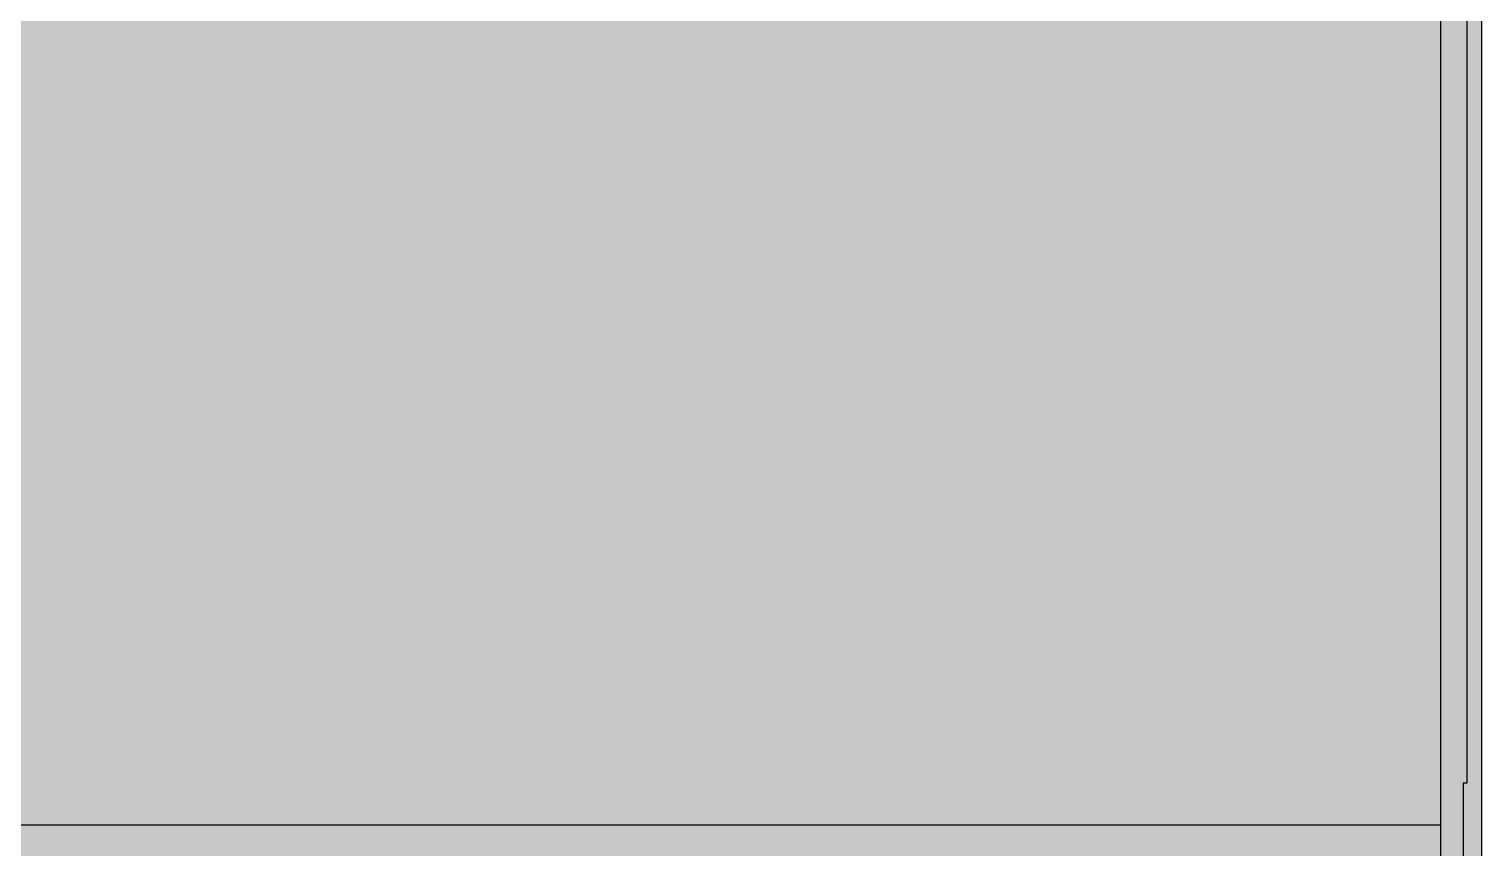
# Model space of a CAD drawing. Header units: millimetres. Extents: x 0 to 966, y -664 to 90.
# Drawn here: x 610.12 to 644, y -106.21 to -87.12 of the extents above; entities that cross this region are included whole.
import ezdxf

# ---------------------------------------------------------------- set-up
doc = ezdxf.new("R2010")
doc.units = ezdxf.units.MM
for name, color, linetype in [('HDL_BODY', 7, 'Continuous'), ('HDL_DETAIL', 7, 'Continuous'), ('HDL_PRINT', 7, 'Continuous')]:
    doc.layers.add(name, color=color, linetype=linetype)

# ---------------------------------------------------------------- blocks, each defined once
blk = doc.blocks.new('M_R8.16.1_FRONT')
at = {"layer": 'HDL_BODY', "true_color": 0x202126}
blk.add_hatch(color=250, dxfattribs=at).paths.add_polyline_path([(0, 0), (144, 0), (144, 90), (0, 90)])
at = {"layer": 'HDL_BODY', "true_color": 0x2a2a30}
blk.add_hatch(color=250, dxfattribs=at).paths.add_polyline_path([(0.4, 20.52), (143.6, 20.52), (143.6, 68.31), (0.4, 68.31)])
at = {"layer": 'HDL_PRINT', "true_color": 0xdee1e9}
for points in [[(115.517, 40.284), (116.752, 42.399), (117.987, 40.284), (115.517, 40.284)], [(132.097, 40.195), (133.332, 42.399), (134.564, 40.195), (132.097, 40.195)], [(116.841, 37.285), (116.841, 37.639), (118.163, 37.639), (118.163, 36.58), (118.108, 36.528), (118.048, 36.476), (117.986, 36.427), (117.921, 36.381), (117.855, 36.339), (117.789, 36.302), (117.724, 36.272), (117.661, 36.249), (117.602, 36.234), (117.547, 36.229), (117.47, 36.203), (117.398, 36.177), (117.33, 36.152), (117.266, 36.129), (117.205, 36.108), (117.147, 36.09), (117.091, 36.075), (117.037, 36.063), (116.983, 36.056), (116.931, 36.054), (116.836, 36.056), (116.746, 36.062), (116.659, 36.071), (116.575, 36.084), (116.495, 36.099), (116.416, 36.117), (116.34, 36.137), (116.265, 36.159), (116.192, 36.181), (116.119, 36.205), (116.047, 36.229), (115.999, 36.277), (115.951, 36.326), (115.903, 36.375), (115.855, 36.425), (115.807, 36.477), (115.759, 36.531), (115.711, 36.587), (115.663, 36.647), (115.614, 36.709), (115.566, 36.775), (115.517, 36.845), (115.494, 36.895), (115.47, 36.95), (115.448, 37.009), (115.426, 37.072), (115.406, 37.14), (115.388, 37.212), (115.372, 37.289), (115.36, 37.37), (115.35, 37.455), (115.344, 37.545), (115.341, 37.639), (115.344, 37.712), (115.35, 37.784), (115.36, 37.856), (115.372, 37.928), (115.388, 38), (115.406, 38.073), (115.426, 38.145), (115.448, 38.217), (115.47, 38.289), (115.494, 38.362), (115.517, 38.434), (115.544, 38.503), (115.574, 38.569), (115.609, 38.631), (115.649, 38.69), (115.693, 38.747), (115.741, 38.801), (115.793, 38.853), (115.85, 38.904), (115.911, 38.953), (115.977, 39.002), (116.047, 39.05), (116.119, 39.074), (116.191, 39.097), (116.264, 39.12), (116.336, 39.142), (116.408, 39.162), (116.48, 39.179), (116.552, 39.195), (116.625, 39.208), (116.697, 39.217), (116.769, 39.223), (116.841, 39.225), (116.927, 39.222), (117.006, 39.214), (117.08, 39.203), (117.15, 39.189), (117.216, 39.175), (117.279, 39.161), (117.339, 39.15), (117.399, 39.142), (117.457, 39.139), (117.517, 39.109), (117.575, 39.078), (117.632, 39.046), (117.686, 39.012), (117.738, 38.975), (117.785, 38.935), (117.828, 38.89), (117.866, 38.84), (117.898, 38.785), (117.931, 38.747), (117.964, 38.703), (117.994, 38.653), (118.021, 38.597), (118.044, 38.537), (118.061, 38.475), (118.072, 38.41), (118.077, 38.344), (117.722, 38.169), (117.718, 38.235), (117.707, 38.299), (117.69, 38.362), (117.668, 38.421), (117.642, 38.477), (117.612, 38.527), (117.58, 38.572), (117.547, 38.609), (117.509, 38.641), (117.471, 38.666), (117.433, 38.686), (117.396, 38.705), (117.358, 38.726), (117.32, 38.751), (117.282, 38.785), (117.245, 38.814), (117.2, 38.836), (117.15, 38.852), (117.094, 38.863), (117.034, 38.869), (116.972, 38.873), (116.907, 38.874), (116.841, 38.874), (116.776, 38.874), (116.711, 38.873), (116.648, 38.869), (116.588, 38.863), (116.532, 38.852), (116.481, 38.836), (116.437, 38.814), (116.401, 38.785), (116.339, 38.751), (116.284, 38.718), (116.235, 38.685), (116.192, 38.652), (116.152, 38.619), (116.115, 38.586), (116.08, 38.553), (116.047, 38.52), (116.015, 38.483), (115.99, 38.445), (115.97, 38.408), (115.951, 38.37), (115.93, 38.332), (115.905, 38.293), (115.871, 38.255), (115.845, 38.197), (115.824, 38.137), (115.808, 38.076), (115.797, 38.013), (115.79, 37.947), (115.785, 37.878), (115.783, 37.804), (115.782, 37.724), (115.782, 37.639), (115.782, 37.562), (115.783, 37.49), (115.784, 37.42), (115.788, 37.353), (115.793, 37.287), (115.801, 37.221), (115.813, 37.153), (115.828, 37.084), (115.847, 37.011), (115.871, 36.934), (115.904, 36.879), (115.943, 36.829), (115.986, 36.784), (116.034, 36.744), (116.085, 36.707), (116.139, 36.673), (116.196, 36.641), (116.253, 36.61), (116.312, 36.58), (116.37, 36.552), (116.429, 36.523), (116.488, 36.496), (116.547, 36.472), (116.606, 36.45), (116.665, 36.431), (116.724, 36.417), (116.783, 36.408), (116.841, 36.405), (116.9, 36.408), (116.959, 36.416), (117.017, 36.428), (117.076, 36.442), (117.135, 36.457), (117.193, 36.471), (117.253, 36.483), (117.312, 36.491), (117.371, 36.494), (117.433, 36.526), (117.488, 36.559), (117.537, 36.592), (117.58, 36.625), (117.62, 36.659), (117.656, 36.692), (117.69, 36.725), (117.722, 36.759), (117.722, 37.285), (116.841, 37.285)], [(132.183, 36.14), (132.183, 39.139), (132.538, 39.139), (132.538, 37.904), (134.124, 37.904), (134.124, 39.139), (134.564, 39.139), (134.564, 36.14), (134.124, 36.14), (134.124, 37.55), (132.538, 37.55), (132.538, 36.14), (132.183, 36.14)], [(115.341, 32.615), (115.341, 34.641), (115.96, 34.641), (116.312, 33.32), (116.666, 34.641), (117.282, 34.641), (117.282, 32.615), (116.931, 32.615), (116.931, 34.2), (116.487, 32.615), (116.136, 32.615), (115.696, 34.2), (115.696, 32.615), (115.341, 32.615)], [(117.457, 32.615), (117.987, 34.73), (118.252, 34.73), (117.812, 32.615), (117.457, 32.615)], [(123.809, 32.615), (123.368, 32.615), (123.368, 34.114), (123.335, 34.058), (123.297, 34.009), (123.253, 33.966), (123.205, 33.93), (123.154, 33.901), (123.099, 33.878), (123.042, 33.862), (122.984, 33.852), (122.925, 33.849), (122.925, 34.2), (122.963, 34.205), (123.001, 34.22), (123.039, 34.242), (123.077, 34.271), (123.115, 34.304), (123.152, 34.341), (123.19, 34.379), (123.252, 34.411), (123.306, 34.444), (123.352, 34.477), (123.389, 34.51), (123.418, 34.543), (123.438, 34.575), (123.45, 34.608), (123.454, 34.641), (123.809, 34.641), (123.809, 32.615)], [(127.686, 32.615), (127.335, 32.615), (127.335, 34.114), (127.277, 34.058), (127.218, 34.009), (127.159, 33.966), (127.1, 33.93), (127.041, 33.901), (126.982, 33.878), (126.923, 33.862), (126.864, 33.852), (126.806, 33.849), (126.806, 34.2), (126.839, 34.204), (126.873, 34.216), (126.91, 34.233), (126.949, 34.256), (126.993, 34.283), (127.042, 34.313), (127.097, 34.345), (127.16, 34.379), (127.197, 34.416), (127.234, 34.453), (127.272, 34.491), (127.309, 34.528), (127.347, 34.566), (127.384, 34.603), (127.422, 34.641), (127.686, 34.641), (127.686, 32.615)], [(122.044, 33.055), (122.485, 33.055), (122.485, 32.615), (122.044, 32.615), (122.044, 33.055)], [(126.011, 33.055), (126.364, 33.055), (126.364, 32.615), (126.011, 32.615), (126.011, 33.055)], [(116.487, 31.469), (116.752, 31.469), (116.752, 30.41), (116.747, 30.34), (116.735, 30.279), (116.718, 30.225), (116.7, 30.178), (116.683, 30.136), (116.671, 30.096), (116.666, 30.059), (116.636, 29.996), (116.611, 29.942), (116.589, 29.897), (116.566, 29.86), (116.538, 29.831), (116.504, 29.81), (116.459, 29.798), (116.401, 29.794), (116.363, 29.761), (116.323, 29.738), (116.28, 29.722), (116.233, 29.712), (116.179, 29.707), (116.118, 29.705), (116.047, 29.705), (115.981, 29.705), (115.916, 29.705), (115.854, 29.705), (115.794, 29.705), (115.739, 29.705), (115.688, 29.705), (115.644, 29.705), (115.606, 29.705), (115.568, 29.743), (115.532, 29.781), (115.5, 29.819), (115.472, 29.856), (115.45, 29.894), (115.436, 29.932), (115.431, 29.97), (115.401, 30.032), (115.379, 30.088), (115.363, 30.14), (115.353, 30.19), (115.346, 30.24), (115.343, 30.292), (115.342, 30.348), (115.341, 30.41), (115.341, 31.469), (115.606, 31.469), (115.606, 30.41), (115.606, 30.368), (115.606, 30.318), (115.606, 30.263), (115.606, 30.206), (115.606, 30.151), (115.606, 30.101), (115.606, 30.059), (115.613, 30.052), (115.633, 30.036), (115.662, 30.014), (115.698, 29.993), (115.739, 29.976), (115.782, 29.97), (115.787, 29.937), (115.804, 29.913), (115.831, 29.897), (115.869, 29.888), (115.917, 29.883), (115.977, 29.881), (116.047, 29.88), (116.118, 29.881), (116.179, 29.883), (116.233, 29.888), (116.28, 29.897), (116.323, 29.913), (116.363, 29.937), (116.401, 29.97), (116.429, 30.007), (116.451, 30.052), (116.466, 30.102), (116.476, 30.158), (116.483, 30.217), (116.486, 30.28), (116.487, 30.344), (116.487, 30.41), (116.487, 31.469)], [(119.838, 29.88), (119.838, 29.705), (118.693, 29.705), (118.693, 29.715), (118.693, 29.742), (118.693, 29.781), (118.693, 29.829), (118.693, 29.88), (118.7, 29.888), (118.719, 29.907), (118.748, 29.936), (118.784, 29.973), (118.825, 30.015), (118.868, 30.059), (118.872, 30.091), (118.885, 30.124), (118.906, 30.157), (118.935, 30.19), (118.972, 30.224), (119.018, 30.257), (119.071, 30.29), (119.133, 30.324), (119.189, 30.379), (119.239, 30.43), (119.284, 30.477), (119.325, 30.522), (119.362, 30.566), (119.395, 30.611), (119.427, 30.658), (119.457, 30.709), (119.487, 30.764), (119.524, 30.807), (119.548, 30.848), (119.563, 30.884), (119.57, 30.913), (119.573, 30.933), (119.574, 30.94), (119.573, 30.978), (119.572, 31.016), (119.567, 31.053), (119.557, 31.091), (119.542, 31.128), (119.519, 31.166), (119.487, 31.204), (119.48, 31.242), (119.461, 31.267), (119.432, 31.283), (119.395, 31.29), (119.355, 31.293), (119.312, 31.294), (119.241, 31.293), (119.181, 31.292), (119.132, 31.287), (119.095, 31.277), (119.068, 31.261), (119.052, 31.237), (119.047, 31.204), (119.014, 31.166), (118.99, 31.128), (118.974, 31.091), (118.964, 31.053), (118.96, 31.016), (118.958, 30.978), (118.957, 30.94), (118.693, 30.94), (118.697, 31.002), (118.708, 31.056), (118.725, 31.105), (118.748, 31.149), (118.775, 31.189), (118.804, 31.225), (118.836, 31.26), (118.868, 31.294), (118.906, 31.326), (118.95, 31.357), (119.001, 31.387), (119.056, 31.414), (119.116, 31.436), (119.18, 31.454), (119.245, 31.465), (119.312, 31.469), (119.373, 31.465), (119.428, 31.454), (119.476, 31.436), (119.52, 31.414), (119.559, 31.387), (119.595, 31.357), (119.629, 31.326), (119.663, 31.294), (119.696, 31.26), (119.728, 31.225), (119.758, 31.189), (119.784, 31.149), (119.806, 31.105), (119.824, 31.056), (119.835, 31.002), (119.838, 30.94), (119.838, 30.933), (119.835, 30.913), (119.828, 30.884), (119.813, 30.848), (119.788, 30.807), (119.752, 30.764), (119.752, 30.72), (119.749, 30.679), (119.741, 30.643), (119.726, 30.614), (119.7, 30.595), (119.663, 30.589), (119.629, 30.555), (119.595, 30.52), (119.559, 30.484), (119.52, 30.444), (119.476, 30.4), (119.428, 30.351), (119.373, 30.296), (119.312, 30.235), (119.245, 30.197), (119.196, 30.161), (119.16, 30.128), (119.131, 30.1), (119.106, 30.078), (119.079, 30.064), (119.047, 30.059), (119.04, 30.021), (119.024, 29.993), (119.002, 29.97), (118.981, 29.947), (118.964, 29.919), (118.957, 29.88), (119.838, 29.88)], [(120.103, 30.145), (120.279, 30.145), (120.284, 30.108), (120.297, 30.071), (120.314, 30.033), (120.333, 29.995), (120.35, 29.957), (120.363, 29.919), (120.368, 29.88), (120.413, 29.88), (120.457, 29.88), (120.501, 29.88), (120.545, 29.88), (120.589, 29.88), (120.633, 29.88), (120.671, 29.881), (120.709, 29.883), (120.747, 29.888), (120.784, 29.897), (120.822, 29.913), (120.86, 29.937), (120.898, 29.97), (120.931, 30.008), (120.955, 30.046), (120.971, 30.083), (120.98, 30.121), (120.985, 30.159), (120.987, 30.196), (120.987, 30.235), (120.987, 30.305), (120.985, 30.366), (120.98, 30.419), (120.971, 30.467), (120.955, 30.51), (120.931, 30.55), (120.898, 30.589), (120.86, 30.62), (120.822, 30.643), (120.784, 30.659), (120.747, 30.668), (120.709, 30.673), (120.671, 30.675), (120.633, 30.675), (120.589, 30.674), (120.548, 30.672), (120.512, 30.664), (120.483, 30.649), (120.464, 30.625), (120.457, 30.589), (120.419, 30.588), (120.391, 30.585), (120.368, 30.577), (120.345, 30.562), (120.317, 30.537), (120.279, 30.499), (120.103, 30.499), (120.279, 31.469), (121.163, 31.469), (121.163, 31.204), (120.457, 31.204), (120.368, 30.764), (120.407, 30.796), (120.446, 30.819), (120.489, 30.834), (120.536, 30.844), (120.59, 30.848), (120.651, 30.85), (120.722, 30.85), (120.759, 30.85), (120.801, 30.848), (120.849, 30.841), (120.898, 30.828), (120.947, 30.808), (120.994, 30.776), (121.037, 30.733), (121.073, 30.675), (121.107, 30.642), (121.139, 30.608), (121.168, 30.572), (121.195, 30.533), (121.217, 30.489), (121.234, 30.441), (121.245, 30.386), (121.249, 30.324), (121.245, 30.257), (121.234, 30.192), (121.217, 30.129), (121.195, 30.069), (121.168, 30.013), (121.139, 29.962), (121.107, 29.918), (121.073, 29.88), (121.041, 29.828), (121.003, 29.788), (120.96, 29.757), (120.912, 29.735), (120.861, 29.72), (120.806, 29.711), (120.749, 29.707), (120.692, 29.705), (120.633, 29.705), (120.563, 29.705), (120.502, 29.707), (120.448, 29.712), (120.4, 29.722), (120.357, 29.738), (120.317, 29.761), (120.279, 29.794), (120.221, 29.827), (120.177, 29.861), (120.146, 29.897), (120.125, 29.936), (120.113, 29.98), (120.106, 30.029), (120.104, 30.083), (120.103, 30.145)], [(123.368, 29.705), (122.749, 31.469), (123.014, 31.469), (123.454, 30.145), (123.455, 30.108), (123.456, 30.071), (123.461, 30.033), (123.471, 29.995), (123.487, 29.957), (123.511, 29.919), (123.544, 29.88), (123.544, 29.919), (123.546, 29.957), (123.55, 29.995), (123.56, 30.033), (123.575, 30.071), (123.598, 30.108), (123.63, 30.145), (124.073, 31.469), (124.335, 31.469), (123.63, 29.705), (123.368, 29.705)], [(117.017, 29.705), (117.017, 30.589), (117.193, 30.589), (117.193, 30.499), (117.231, 30.532), (117.269, 30.556), (117.307, 30.572), (117.345, 30.582), (117.383, 30.586), (117.42, 30.588), (117.457, 30.589), (117.502, 30.589), (117.533, 30.589), (117.56, 30.589), (117.592, 30.589), (117.636, 30.589), (117.645, 30.588), (117.666, 30.583), (117.692, 30.569), (117.713, 30.543), (117.722, 30.499), (117.723, 30.49), (117.728, 30.468), (117.742, 30.441), (117.768, 30.419), (117.812, 30.41), (117.812, 30.4), (117.812, 30.374), (117.812, 30.335), (117.812, 30.287), (117.812, 30.235), (117.812, 29.705), (117.636, 29.705), (117.636, 30.235), (117.636, 30.279), (117.636, 30.31), (117.636, 30.337), (117.636, 30.367), (117.636, 30.41), (117.627, 30.411), (117.605, 30.416), (117.578, 30.429), (117.556, 30.456), (117.547, 30.499), (117.457, 30.499), (117.415, 30.499), (117.374, 30.496), (117.337, 30.488), (117.308, 30.473), (117.289, 30.448), (117.282, 30.41), (117.244, 30.403), (117.219, 30.384), (117.204, 30.356), (117.196, 30.32), (117.193, 30.279), (117.193, 30.235), (117.193, 29.705), (117.017, 29.705)], [(124.425, 30.324), (124.425, 30.589), (124.462, 30.621), (124.505, 30.652), (124.552, 30.682), (124.602, 30.709), (124.651, 30.731), (124.698, 30.749), (124.742, 30.76), (124.779, 30.764), (124.822, 30.764), (124.852, 30.764), (124.879, 30.764), (124.91, 30.764), (124.954, 30.764), (124.991, 30.757), (125.018, 30.741), (125.041, 30.719), (125.064, 30.698), (125.092, 30.681), (125.13, 30.675), (125.174, 30.638), (125.215, 30.614), (125.251, 30.599), (125.28, 30.592), (125.299, 30.589), (125.306, 30.589), (125.395, 30.589), (125.402, 30.589), (125.421, 30.592), (125.45, 30.599), (125.487, 30.614), (125.527, 30.638), (125.57, 30.675), (125.58, 30.676), (125.602, 30.681), (125.628, 30.694), (125.65, 30.721), (125.66, 30.764), (125.66, 30.499), (125.57, 30.41), (125.527, 30.404), (125.487, 30.388), (125.45, 30.367), (125.421, 30.346), (125.402, 30.33), (125.395, 30.324), (125.357, 30.33), (125.329, 30.346), (125.306, 30.367), (125.283, 30.388), (125.256, 30.404), (125.219, 30.41), (125.212, 30.41), (125.193, 30.413), (125.163, 30.421), (125.127, 30.437), (125.085, 30.462), (125.041, 30.499), (124.997, 30.499), (124.954, 30.499), (124.91, 30.499), (124.866, 30.499), (124.822, 30.499), (124.779, 30.499), (124.735, 30.499), (124.703, 30.499), (124.676, 30.499), (124.645, 30.499), (124.6, 30.499), (124.593, 30.492), (124.575, 30.473), (124.546, 30.444), (124.51, 30.408), (124.469, 30.367), (124.425, 30.324)], [(115.341, 28.472), (115.606, 28.472), (115.606, 26.709), (115.341, 26.709), (115.341, 28.472)], [(120.987, 26.709), (120.809, 26.709), (120.809, 28.119), (120.772, 28.081), (120.745, 28.054), (120.722, 28.031), (120.699, 28.008), (120.671, 27.98), (120.633, 27.943), (120.595, 27.938), (120.557, 27.925), (120.519, 27.908), (120.482, 27.889), (120.444, 27.872), (120.406, 27.859), (120.368, 27.855), (120.368, 28.031), (120.405, 28.064), (120.449, 28.097), (120.496, 28.13), (120.545, 28.163), (120.595, 28.196), (120.642, 28.229), (120.685, 28.262), (120.722, 28.295), (120.755, 28.333), (120.779, 28.369), (120.8, 28.402), (120.818, 28.43), (120.839, 28.452), (120.865, 28.466), (120.898, 28.472), (120.987, 28.472), (120.987, 26.709)], [(124.514, 26.709), (125.219, 27.678), (124.6, 28.472), (124.865, 28.472), (125.219, 28.031), (125.226, 27.987), (125.242, 27.946), (125.262, 27.91), (125.283, 27.881), (125.299, 27.861), (125.306, 27.855), (125.339, 27.86), (125.364, 27.874), (125.385, 27.896), (125.404, 27.924), (125.425, 27.957), (125.451, 27.993), (125.484, 28.031), (125.835, 28.472), (126.1, 28.472), (125.484, 27.678), (126.1, 26.709), (125.835, 26.709), (125.395, 27.326), (125.388, 27.363), (125.372, 27.391), (125.35, 27.414), (125.329, 27.437), (125.312, 27.464), (125.306, 27.502), (125.299, 27.464), (125.283, 27.437), (125.262, 27.414), (125.242, 27.391), (125.226, 27.363), (125.219, 27.326), (124.779, 26.709), (124.514, 26.709)], [(118.868, 26.709), (119.312, 27.414), (118.957, 28.031), (119.222, 28.031), (119.398, 27.678), (119.487, 27.59), (119.574, 27.678), (119.752, 28.031), (120.017, 28.031), (119.574, 27.414), (120.103, 26.709), (119.838, 26.709), (119.574, 27.149), (119.487, 27.237), (119.133, 26.709), (118.868, 26.709)], [(115.96, 26.709), (115.96, 27.678), (116.047, 27.678), (116.047, 27.502), (116.08, 27.535), (116.115, 27.567), (116.152, 27.596), (116.192, 27.623), (116.235, 27.646), (116.284, 27.663), (116.339, 27.674), (116.401, 27.678), (116.487, 27.678), (116.525, 27.641), (116.553, 27.616), (116.577, 27.601), (116.6, 27.593), (116.628, 27.59), (116.666, 27.59), (116.666, 27.546), (116.666, 27.515), (116.666, 27.489), (116.666, 27.457), (116.666, 27.414), (116.666, 27.326), (116.666, 26.709), (116.487, 26.709), (116.487, 27.326), (116.487, 27.414), (116.487, 27.502), (116.444, 27.502), (116.414, 27.502), (116.387, 27.502), (116.356, 27.502), (116.312, 27.502), (116.302, 27.502), (116.276, 27.502), (116.236, 27.502), (116.189, 27.502), (116.136, 27.502), (116.136, 27.458), (116.136, 27.414), (116.136, 27.37), (116.136, 27.326), (116.136, 27.282), (116.136, 27.237), (116.136, 26.709), (115.96, 26.709)]]:
    blk.add_hatch(color=254, dxfattribs=at).paths.add_polyline_path(points)
h = blk.add_hatch(color=254, dxfattribs=at)
h.paths.add_polyline_path([(118.517, 32.615), (118.517, 34.641), (119.312, 34.641), (119.396, 34.641), (119.474, 34.641), (119.545, 34.641), (119.611, 34.641), (119.669, 34.641), (119.722, 34.641), (119.767, 34.641), (119.806, 34.641), (119.838, 34.641), (119.876, 34.608), (119.913, 34.584), (119.946, 34.563), (119.975, 34.544), (119.997, 34.524), (120.012, 34.498), (120.017, 34.465), (120.049, 34.395), (120.072, 34.334), (120.087, 34.28), (120.096, 34.233), (120.101, 34.191), (120.103, 34.151), (120.103, 34.114), (120.103, 34.043), (120.101, 33.981), (120.096, 33.928), (120.087, 33.881), (120.072, 33.838), (120.049, 33.798), (120.017, 33.76), (119.98, 33.728), (119.935, 33.696), (119.885, 33.667), (119.829, 33.64), (119.769, 33.617), (119.706, 33.6), (119.64, 33.588), (119.574, 33.584), (119.612, 33.547), (119.65, 33.511), (119.688, 33.478), (119.726, 33.45), (119.764, 33.428), (119.801, 33.414), (119.838, 33.409), (119.842, 33.375), (119.854, 33.341), (119.871, 33.304), (119.894, 33.264), (119.921, 33.22), (119.951, 33.172), (119.984, 33.117), (120.017, 33.055), (120.279, 32.615), (119.838, 32.615), (119.487, 33.055), (119.454, 33.117), (119.422, 33.172), (119.392, 33.22), (119.366, 33.264), (119.344, 33.304), (119.327, 33.341), (119.316, 33.375), (119.312, 33.409), (119.274, 33.415), (119.245, 33.431), (119.222, 33.452), (119.199, 33.473), (119.171, 33.489), (119.133, 33.495), (119.123, 33.495), (119.097, 33.495), (119.058, 33.495), (119.01, 33.495), (118.957, 33.495), (118.868, 33.495), (118.868, 32.615), (118.517, 32.615)])
h.paths.add_polyline_path([(118.868, 33.849), (119.222, 33.849), (119.293, 33.849), (119.354, 33.849), (119.407, 33.849), (119.454, 33.849), (119.497, 33.849), (119.536, 33.849), (119.574, 33.849), (119.583, 33.85), (119.605, 33.855), (119.631, 33.868), (119.654, 33.893), (119.663, 33.935), (119.669, 33.943), (119.686, 33.962), (119.707, 33.991), (119.729, 34.028), (119.745, 34.07), (119.752, 34.114), (119.745, 34.121), (119.729, 34.14), (119.707, 34.168), (119.686, 34.204), (119.669, 34.246), (119.663, 34.29), (119.653, 34.29), (119.626, 34.29), (119.586, 34.29), (119.539, 34.29), (119.487, 34.29), (119.48, 34.29), (119.458, 34.29), (119.421, 34.29), (119.369, 34.29), (119.303, 34.29), (119.222, 34.29), (118.868, 34.29), (118.868, 33.849)])
h = blk.add_hatch(color=254, dxfattribs=at)
h.paths.add_polyline_path([(120.722, 33.76), (120.684, 33.765), (120.648, 33.78), (120.615, 33.802), (120.586, 33.83), (120.564, 33.863), (120.549, 33.899), (120.544, 33.935), (120.512, 33.974), (120.489, 34.012), (120.474, 34.05), (120.464, 34.088), (120.459, 34.126), (120.458, 34.163), (120.457, 34.2), (120.461, 34.237), (120.472, 34.281), (120.489, 34.328), (120.512, 34.377), (120.538, 34.427), (120.568, 34.474), (120.6, 34.517), (120.633, 34.554), (120.67, 34.583), (120.715, 34.604), (120.765, 34.619), (120.821, 34.63), (120.881, 34.636), (120.943, 34.639), (121.008, 34.64), (121.073, 34.641), (121.139, 34.64), (121.204, 34.639), (121.267, 34.636), (121.327, 34.63), (121.383, 34.619), (121.433, 34.604), (121.477, 34.583), (121.514, 34.554), (121.547, 34.517), (121.58, 34.474), (121.61, 34.427), (121.637, 34.377), (121.66, 34.328), (121.677, 34.281), (121.689, 34.237), (121.693, 34.2), (121.692, 34.135), (121.69, 34.087), (121.686, 34.05), (121.676, 34.022), (121.66, 33.996), (121.636, 33.969), (121.603, 33.935), (121.598, 33.899), (121.584, 33.863), (121.561, 33.83), (121.533, 33.802), (121.5, 33.78), (121.465, 33.765), (121.428, 33.76), (121.465, 33.728), (121.502, 33.703), (121.54, 33.683), (121.578, 33.664), (121.616, 33.643), (121.654, 33.618), (121.693, 33.584), (121.697, 33.541), (121.71, 33.491), (121.727, 33.436), (121.745, 33.379), (121.762, 33.324), (121.774, 33.273), (121.779, 33.23), (121.775, 33.165), (121.764, 33.1), (121.747, 33.037), (121.725, 32.978), (121.698, 32.922), (121.668, 32.872), (121.636, 32.827), (121.603, 32.79), (121.548, 32.761), (121.496, 32.733), (121.447, 32.706), (121.397, 32.681), (121.346, 32.659), (121.29, 32.641), (121.227, 32.627), (121.156, 32.618), (121.073, 32.615), (121.008, 32.619), (120.943, 32.63), (120.881, 32.647), (120.821, 32.67), (120.765, 32.697), (120.715, 32.726), (120.67, 32.758), (120.633, 32.79), (120.581, 32.823), (120.54, 32.861), (120.509, 32.905), (120.488, 32.953), (120.473, 33.004), (120.464, 33.058), (120.459, 33.114), (120.458, 33.172), (120.457, 33.23), (120.458, 33.269), (120.459, 33.307), (120.464, 33.345), (120.474, 33.383), (120.489, 33.421), (120.512, 33.458), (120.544, 33.495), (120.549, 33.533), (120.564, 33.572), (120.586, 33.61), (120.615, 33.648), (120.648, 33.685), (120.684, 33.723), (120.722, 33.76)])
h.paths.add_polyline_path([(120.809, 33.23), (120.809, 33.187), (120.812, 33.147), (120.82, 33.11), (120.835, 33.081), (120.86, 33.062), (120.898, 33.055), (120.936, 33.018), (120.964, 32.994), (120.987, 32.979), (121.009, 32.972), (121.037, 32.969), (121.073, 32.969), (121.118, 32.969), (121.159, 32.972), (121.195, 32.979), (121.223, 32.994), (121.242, 33.018), (121.249, 33.055), (121.287, 33.062), (121.312, 33.081), (121.327, 33.11), (121.335, 33.147), (121.338, 33.187), (121.338, 33.23), (121.338, 33.269), (121.336, 33.307), (121.331, 33.345), (121.322, 33.383), (121.306, 33.421), (121.282, 33.458), (121.249, 33.495), (121.242, 33.533), (121.223, 33.558), (121.195, 33.573), (121.159, 33.581), (121.118, 33.584), (121.073, 33.584), (121.031, 33.584), (120.99, 33.581), (120.953, 33.573), (120.924, 33.558), (120.905, 33.533), (120.898, 33.495), (120.865, 33.458), (120.841, 33.421), (120.825, 33.383), (120.816, 33.345), (120.811, 33.307), (120.809, 33.269), (120.809, 33.23)])
h.paths.add_polyline_path([(120.809, 34.114), (120.815, 34.076), (120.832, 34.048), (120.853, 34.025), (120.875, 34.002), (120.891, 33.973), (120.898, 33.935), (120.936, 33.929), (120.964, 33.913), (120.987, 33.892), (121.009, 33.872), (121.037, 33.856), (121.073, 33.849), (121.118, 33.856), (121.159, 33.872), (121.195, 33.892), (121.223, 33.913), (121.242, 33.929), (121.249, 33.935), (121.287, 33.973), (121.312, 34.002), (121.327, 34.025), (121.335, 34.048), (121.338, 34.076), (121.338, 34.114), (121.338, 34.157), (121.335, 34.198), (121.327, 34.234), (121.312, 34.263), (121.287, 34.283), (121.249, 34.29), (121.242, 34.327), (121.223, 34.352), (121.195, 34.368), (121.159, 34.375), (121.118, 34.378), (121.073, 34.379), (121.037, 34.378), (121.009, 34.375), (120.987, 34.368), (120.964, 34.352), (120.936, 34.327), (120.898, 34.29), (120.891, 34.283), (120.875, 34.263), (120.853, 34.234), (120.832, 34.198), (120.815, 34.157), (120.809, 34.114)])
h = blk.add_hatch(color=254, dxfattribs=at)
h.paths.add_polyline_path([(125.66, 34.2), (125.306, 34.114), (125.299, 34.157), (125.283, 34.198), (125.262, 34.234), (125.242, 34.263), (125.226, 34.283), (125.219, 34.29), (125.212, 34.327), (125.193, 34.352), (125.163, 34.368), (125.127, 34.375), (125.085, 34.378), (125.041, 34.379), (125.004, 34.372), (124.977, 34.356), (124.954, 34.334), (124.931, 34.313), (124.903, 34.296), (124.865, 34.29), (124.839, 34.257), (124.819, 34.217), (124.804, 34.171), (124.794, 34.119), (124.786, 34.06), (124.782, 33.995), (124.78, 33.923), (124.779, 33.845), (124.779, 33.76), (124.811, 33.818), (124.845, 33.861), (124.882, 33.893), (124.921, 33.914), (124.964, 33.926), (125.013, 33.933), (125.068, 33.935), (125.13, 33.935), (125.186, 33.935), (125.236, 33.934), (125.283, 33.929), (125.328, 33.92), (125.372, 33.905), (125.417, 33.883), (125.464, 33.853), (125.515, 33.812), (125.57, 33.76), (125.6, 33.723), (125.622, 33.679), (125.638, 33.629), (125.649, 33.573), (125.655, 33.513), (125.658, 33.45), (125.66, 33.385), (125.66, 33.32), (125.659, 33.238), (125.658, 33.167), (125.653, 33.104), (125.644, 33.049), (125.63, 32.997), (125.608, 32.948), (125.577, 32.898), (125.536, 32.847), (125.484, 32.79), (125.447, 32.758), (125.402, 32.726), (125.352, 32.697), (125.296, 32.67), (125.236, 32.647), (125.173, 32.63), (125.107, 32.619), (125.041, 32.615), (124.982, 32.618), (124.924, 32.628), (124.865, 32.644), (124.807, 32.667), (124.748, 32.697), (124.69, 32.733), (124.631, 32.775), (124.572, 32.824), (124.514, 32.879), (124.49, 32.927), (124.466, 32.977), (124.443, 33.028), (124.421, 33.084), (124.401, 33.144), (124.382, 33.21), (124.366, 33.283), (124.353, 33.365), (124.344, 33.457), (124.337, 33.559), (124.335, 33.674), (124.338, 33.767), (124.344, 33.857), (124.355, 33.942), (124.371, 34.022), (124.39, 34.099), (124.415, 34.171), (124.443, 34.238), (124.476, 34.302), (124.513, 34.36), (124.554, 34.415), (124.6, 34.465), (124.633, 34.517), (124.673, 34.558), (124.718, 34.589), (124.771, 34.61), (124.829, 34.625), (124.895, 34.634), (124.967, 34.639), (125.045, 34.64), (125.13, 34.641), (125.173, 34.64), (125.224, 34.639), (125.279, 34.634), (125.335, 34.624), (125.391, 34.609), (125.441, 34.586), (125.484, 34.554), (125.516, 34.521), (125.548, 34.486), (125.578, 34.45), (125.604, 34.411), (125.627, 34.367), (125.644, 34.318), (125.656, 34.263), (125.66, 34.2)])
h.paths.add_polyline_path([(124.779, 33.32), (124.779, 33.282), (124.781, 33.244), (124.786, 33.206), (124.795, 33.168), (124.81, 33.131), (124.833, 33.093), (124.865, 33.055), (124.903, 33.018), (124.931, 32.994), (124.954, 32.979), (124.977, 32.972), (125.004, 32.969), (125.041, 32.969), (125.085, 32.969), (125.127, 32.972), (125.163, 32.979), (125.193, 32.994), (125.212, 33.018), (125.219, 33.055), (125.251, 33.06), (125.274, 33.077), (125.289, 33.104), (125.299, 33.142), (125.304, 33.19), (125.305, 33.25), (125.306, 33.32), (125.305, 33.358), (125.304, 33.396), (125.299, 33.433), (125.289, 33.471), (125.274, 33.508), (125.251, 33.546), (125.219, 33.584), (125.212, 33.622), (125.193, 33.647), (125.163, 33.663), (125.127, 33.67), (125.085, 33.673), (125.041, 33.674), (125.004, 33.673), (124.977, 33.67), (124.954, 33.663), (124.931, 33.647), (124.903, 33.622), (124.865, 33.584), (124.833, 33.546), (124.81, 33.508), (124.795, 33.471), (124.786, 33.433), (124.781, 33.396), (124.779, 33.358), (124.779, 33.32)])
h = blk.add_hatch(color=254, dxfattribs=at)
h.paths.add_polyline_path([(121.428, 30.589), (121.428, 30.654), (121.429, 30.719), (121.432, 30.781), (121.438, 30.841), (121.449, 30.897), (121.464, 30.947), (121.485, 30.992), (121.514, 31.029), (121.518, 31.091), (121.529, 31.146), (121.547, 31.194), (121.57, 31.238), (121.597, 31.277), (121.627, 31.313), (121.659, 31.347), (121.693, 31.38), (121.73, 31.413), (121.769, 31.437), (121.812, 31.453), (121.859, 31.462), (121.912, 31.467), (121.974, 31.469), (122.044, 31.469), (122.088, 31.469), (122.129, 31.466), (122.165, 31.458), (122.194, 31.443), (122.213, 31.418), (122.219, 31.38), (122.257, 31.375), (122.294, 31.361), (122.327, 31.339), (122.356, 31.311), (122.378, 31.278), (122.393, 31.242), (122.398, 31.204), (122.43, 31.199), (122.455, 31.183), (122.475, 31.155), (122.494, 31.118), (122.515, 31.069), (122.54, 31.01), (122.573, 30.94), (122.573, 30.901), (122.573, 30.862), (122.573, 30.819), (122.573, 30.772), (122.573, 30.719), (122.573, 30.659), (122.573, 30.589), (122.573, 30.503), (122.573, 30.425), (122.57, 30.353), (122.566, 30.287), (122.558, 30.228), (122.547, 30.176), (122.531, 30.13), (122.511, 30.091), (122.484, 30.059), (122.479, 30.016), (122.465, 29.967), (122.443, 29.917), (122.415, 29.87), (122.382, 29.831), (122.346, 29.804), (122.309, 29.794), (122.27, 29.761), (122.233, 29.738), (122.195, 29.722), (122.157, 29.712), (122.12, 29.707), (122.082, 29.705), (122.044, 29.705), (121.985, 29.705), (121.928, 29.707), (121.871, 29.711), (121.817, 29.72), (121.766, 29.735), (121.718, 29.757), (121.675, 29.788), (121.636, 29.828), (121.603, 29.88), (121.577, 29.912), (121.551, 29.954), (121.526, 30.006), (121.503, 30.066), (121.482, 30.135), (121.464, 30.212), (121.449, 30.296), (121.437, 30.388), (121.43, 30.485), (121.428, 30.589)])
h.paths.add_polyline_path([(121.693, 30.589), (121.693, 30.488), (121.693, 30.397), (121.695, 30.316), (121.698, 30.244), (121.703, 30.18), (121.711, 30.124), (121.722, 30.076), (121.737, 30.034), (121.755, 29.999), (121.779, 29.97), (121.817, 29.937), (121.855, 29.913), (121.892, 29.897), (121.93, 29.888), (121.968, 29.883), (122.006, 29.881), (122.044, 29.88), (122.088, 29.881), (122.129, 29.884), (122.165, 29.892), (122.194, 29.907), (122.213, 29.932), (122.219, 29.97), (122.246, 29.999), (122.272, 30.034), (122.297, 30.076), (122.321, 30.124), (122.342, 30.18), (122.361, 30.244), (122.376, 30.316), (122.388, 30.397), (122.395, 30.488), (122.398, 30.589), (122.395, 30.673), (122.386, 30.751), (122.371, 30.822), (122.353, 30.887), (122.331, 30.946), (122.305, 30.998), (122.278, 31.044), (122.249, 31.083), (122.219, 31.115), (122.214, 31.153), (122.2, 31.19), (122.178, 31.223), (122.15, 31.251), (122.118, 31.274), (122.082, 31.288), (122.044, 31.294), (121.978, 31.288), (121.93, 31.274), (121.894, 31.251), (121.865, 31.223), (121.84, 31.19), (121.812, 31.153), (121.779, 31.115), (121.753, 31.083), (121.733, 31.044), (121.718, 30.998), (121.707, 30.946), (121.7, 30.887), (121.696, 30.822), (121.693, 30.751), (121.693, 30.673), (121.693, 30.589)])
h = blk.add_hatch(color=254, dxfattribs=at)
h.paths.add_polyline_path([(118.163, 30.764), (118.163, 30.94), (118.341, 30.94), (118.341, 30.764), (118.163, 30.764)])
h.paths.add_polyline_path([(118.163, 29.705), (118.163, 29.97), (118.341, 29.97), (118.341, 29.705), (118.163, 29.705)])
h = blk.add_hatch(color=254, dxfattribs=at)
h.paths.add_polyline_path([(117.898, 27.678), (117.866, 27.683), (117.841, 27.698), (117.821, 27.72), (117.802, 27.748), (117.781, 27.781), (117.756, 27.817), (117.722, 27.855), (117.716, 27.861), (117.7, 27.881), (117.679, 27.91), (117.658, 27.946), (117.642, 27.987), (117.636, 28.031), (117.64, 28.093), (117.651, 28.148), (117.668, 28.196), (117.69, 28.24), (117.717, 28.28), (117.747, 28.316), (117.778, 28.35), (117.812, 28.383), (117.849, 28.416), (117.888, 28.439), (117.931, 28.455), (117.978, 28.465), (118.032, 28.469), (118.093, 28.471), (118.163, 28.472), (118.234, 28.471), (118.296, 28.469), (118.349, 28.465), (118.396, 28.455), (118.439, 28.439), (118.479, 28.416), (118.517, 28.383), (118.55, 28.35), (118.582, 28.316), (118.612, 28.28), (118.638, 28.24), (118.661, 28.196), (118.678, 28.148), (118.689, 28.093), (118.693, 28.031), (118.692, 27.987), (118.689, 27.946), (118.682, 27.91), (118.667, 27.881), (118.643, 27.861), (118.606, 27.855), (118.601, 27.817), (118.586, 27.781), (118.564, 27.748), (118.535, 27.72), (118.502, 27.698), (118.466, 27.683), (118.428, 27.678), (118.466, 27.673), (118.504, 27.659), (118.542, 27.636), (118.58, 27.608), (118.618, 27.575), (118.655, 27.539), (118.693, 27.502), (118.698, 27.464), (118.71, 27.426), (118.728, 27.389), (118.747, 27.351), (118.764, 27.313), (118.777, 27.275), (118.782, 27.237), (118.778, 27.175), (118.767, 27.12), (118.749, 27.072), (118.726, 27.028), (118.7, 26.989), (118.67, 26.952), (118.639, 26.918), (118.606, 26.885), (118.573, 26.832), (118.535, 26.792), (118.491, 26.761), (118.443, 26.739), (118.392, 26.724), (118.337, 26.715), (118.281, 26.71), (118.222, 26.709), (118.163, 26.709), (118.107, 26.709), (118.057, 26.71), (118.01, 26.715), (117.965, 26.724), (117.92, 26.739), (117.876, 26.761), (117.829, 26.792), (117.778, 26.832), (117.722, 26.885), (117.69, 26.918), (117.659, 26.952), (117.629, 26.989), (117.602, 27.028), (117.58, 27.072), (117.562, 27.12), (117.551, 27.175), (117.547, 27.237), (117.552, 27.275), (117.564, 27.313), (117.582, 27.351), (117.601, 27.389), (117.618, 27.426), (117.631, 27.464), (117.636, 27.502), (117.673, 27.539), (117.711, 27.575), (117.748, 27.608), (117.786, 27.636), (117.823, 27.659), (117.861, 27.673), (117.898, 27.678)])
h.paths.add_polyline_path([(117.812, 27.237), (117.812, 27.2), (117.815, 27.172), (117.822, 27.149), (117.837, 27.127), (117.862, 27.099), (117.898, 27.061), (117.898, 27.024), (117.901, 26.996), (117.909, 26.973), (117.924, 26.95), (117.95, 26.922), (117.987, 26.885), (118.031, 26.885), (118.063, 26.885), (118.089, 26.885), (118.12, 26.885), (118.163, 26.885), (118.201, 26.885), (118.239, 26.887), (118.277, 26.892), (118.315, 26.901), (118.353, 26.917), (118.391, 26.94), (118.428, 26.973), (118.461, 27.011), (118.484, 27.049), (118.5, 27.086), (118.51, 27.124), (118.515, 27.162), (118.517, 27.2), (118.517, 27.237), (118.517, 27.275), (118.515, 27.313), (118.51, 27.351), (118.5, 27.389), (118.484, 27.426), (118.461, 27.464), (118.428, 27.502), (118.391, 27.535), (118.353, 27.558), (118.315, 27.574), (118.277, 27.583), (118.239, 27.588), (118.201, 27.59), (118.163, 27.59), (118.126, 27.59), (118.088, 27.588), (118.05, 27.583), (118.013, 27.574), (117.974, 27.558), (117.936, 27.535), (117.898, 27.502), (117.866, 27.464), (117.843, 27.426), (117.828, 27.389), (117.818, 27.351), (117.814, 27.313), (117.812, 27.275), (117.812, 27.237)])
h.paths.add_polyline_path([(117.898, 28.031), (117.898, 27.993), (117.901, 27.965), (117.909, 27.943), (117.924, 27.92), (117.95, 27.892), (117.987, 27.855), (117.994, 27.817), (118.014, 27.793), (118.043, 27.777), (118.079, 27.77), (118.12, 27.767), (118.163, 27.766), (118.207, 27.767), (118.249, 27.77), (118.286, 27.777), (118.315, 27.793), (118.334, 27.817), (118.341, 27.855), (118.378, 27.892), (118.402, 27.92), (118.417, 27.943), (118.425, 27.965), (118.427, 27.993), (118.428, 28.031), (118.427, 28.074), (118.425, 28.116), (118.417, 28.152), (118.402, 28.181), (118.378, 28.2), (118.341, 28.207), (118.334, 28.244), (118.315, 28.269), (118.286, 28.284), (118.249, 28.292), (118.207, 28.295), (118.163, 28.295), (118.12, 28.295), (118.079, 28.292), (118.043, 28.284), (118.014, 28.269), (117.994, 28.244), (117.987, 28.207), (117.95, 28.2), (117.924, 28.181), (117.909, 28.152), (117.901, 28.116), (117.898, 28.074), (117.898, 28.031)])
h = blk.add_hatch(color=254, dxfattribs=at)
h.paths.add_polyline_path([(122.66, 28.031), (122.484, 28.031), (122.478, 28.074), (122.462, 28.116), (122.441, 28.152), (122.42, 28.181), (122.404, 28.2), (122.398, 28.207), (122.36, 28.244), (122.332, 28.269), (122.309, 28.284), (122.285, 28.292), (122.257, 28.295), (122.219, 28.295), (122.168, 28.295), (122.12, 28.295), (122.081, 28.295), (122.054, 28.295), (122.044, 28.295), (122.006, 28.257), (121.97, 28.22), (121.937, 28.182), (121.909, 28.144), (121.887, 28.106), (121.873, 28.068), (121.868, 28.031), (121.835, 27.993), (121.811, 27.953), (121.795, 27.91), (121.786, 27.863), (121.781, 27.81), (121.779, 27.749), (121.779, 27.678), (121.812, 27.683), (121.838, 27.698), (121.858, 27.72), (121.877, 27.748), (121.897, 27.781), (121.922, 27.817), (121.954, 27.855), (121.999, 27.855), (122.044, 27.855), (122.088, 27.855), (122.132, 27.855), (122.176, 27.855), (122.219, 27.855), (122.282, 27.854), (122.337, 27.852), (122.386, 27.845), (122.43, 27.832), (122.469, 27.811), (122.506, 27.78), (122.54, 27.736), (122.573, 27.678), (122.606, 27.645), (122.637, 27.611), (122.667, 27.574), (122.694, 27.535), (122.716, 27.491), (122.734, 27.443), (122.745, 27.388), (122.749, 27.326), (122.749, 27.255), (122.747, 27.194), (122.742, 27.141), (122.732, 27.093), (122.717, 27.051), (122.693, 27.011), (122.66, 26.973), (122.628, 26.936), (122.603, 26.9), (122.583, 26.867), (122.564, 26.838), (122.543, 26.816), (122.517, 26.802), (122.484, 26.797), (122.447, 26.764), (122.41, 26.741), (122.372, 26.725), (122.334, 26.715), (122.296, 26.711), (122.258, 26.709), (122.219, 26.709), (122.137, 26.712), (122.066, 26.721), (122.004, 26.735), (121.948, 26.753), (121.897, 26.775), (121.848, 26.8), (121.799, 26.827), (121.748, 26.856), (121.693, 26.885), (121.668, 26.938), (121.649, 26.992), (121.634, 27.048), (121.623, 27.108), (121.614, 27.171), (121.609, 27.24), (121.606, 27.316), (121.604, 27.398), (121.603, 27.489), (121.603, 27.59), (121.603, 27.691), (121.605, 27.782), (121.608, 27.864), (121.614, 27.94), (121.625, 28.009), (121.641, 28.072), (121.663, 28.132), (121.693, 28.188), (121.731, 28.242), (121.779, 28.295), (121.812, 28.348), (121.85, 28.389), (121.894, 28.419), (121.941, 28.441), (121.993, 28.456), (122.047, 28.465), (122.103, 28.47), (122.161, 28.471), (122.219, 28.472), (122.262, 28.471), (122.313, 28.469), (122.368, 28.465), (122.425, 28.455), (122.48, 28.439), (122.53, 28.416), (122.573, 28.383), (122.605, 28.345), (122.628, 28.306), (122.644, 28.263), (122.653, 28.216), (122.658, 28.162), (122.66, 28.101), (122.66, 28.031)])
h.paths.add_polyline_path([(121.779, 27.326), (121.784, 27.288), (121.797, 27.25), (121.814, 27.212), (121.833, 27.175), (121.85, 27.137), (121.863, 27.099), (121.868, 27.061), (121.954, 26.973), (121.999, 26.936), (122.04, 26.911), (122.077, 26.896), (122.107, 26.888), (122.126, 26.885), (122.133, 26.885), (122.198, 26.885), (122.247, 26.887), (122.283, 26.892), (122.311, 26.901), (122.337, 26.917), (122.364, 26.94), (122.398, 26.973), (122.43, 27.011), (122.453, 27.051), (122.468, 27.093), (122.477, 27.141), (122.482, 27.194), (122.484, 27.255), (122.484, 27.326), (122.484, 27.363), (122.482, 27.401), (122.477, 27.439), (122.468, 27.477), (122.453, 27.514), (122.43, 27.552), (122.398, 27.59), (122.36, 27.623), (122.321, 27.646), (122.283, 27.662), (122.245, 27.671), (122.208, 27.676), (122.17, 27.678), (122.133, 27.678), (122.089, 27.678), (122.047, 27.675), (122.01, 27.667), (121.981, 27.652), (121.961, 27.627), (121.954, 27.59), (121.918, 27.552), (121.882, 27.514), (121.849, 27.477), (121.821, 27.439), (121.799, 27.401), (121.784, 27.363), (121.779, 27.326)])
h = blk.add_hatch(color=254, dxfattribs=at)
h.paths.add_polyline_path([(122.838, 26.709), (123.544, 28.472), (123.809, 28.472), (124.514, 26.709), (124.249, 26.709), (123.984, 27.237), (123.279, 27.237), (123.103, 26.709), (122.838, 26.709)])
h.paths.add_polyline_path([(123.368, 27.414), (123.984, 27.414), (123.809, 27.943), (123.775, 28.005), (123.743, 28.06), (123.713, 28.108), (123.686, 28.152), (123.663, 28.191), (123.645, 28.228), (123.634, 28.262), (123.63, 28.295), (123.625, 28.257), (123.613, 28.218), (123.596, 28.175), (123.578, 28.128), (123.561, 28.074), (123.548, 28.013), (123.544, 27.943), (123.368, 27.414)])
h = blk.add_hatch(color=254, dxfattribs=at)
h.paths.add_polyline_path([(117.017, 27.766), (117.017, 28.031), (117.282, 28.031), (117.282, 27.766), (117.017, 27.766)])
h.paths.add_polyline_path([(117.017, 26.709), (117.017, 26.973), (117.282, 26.973), (117.282, 26.709), (117.017, 26.709)])
at = {"layer": 'HDL_DETAIL', "color": 251, "true_color": 0x52555c}
for points in [[(0, 0), (144, 0), (144, 90), (0, 90), (0, 0)], [(0, 22.301), (144, 22.301), (144, 67.697), (0, 67.697), (0, 22.301)], [(143.561, 25.298), (143.561, 25.298)], [(143.648, 25.298), (143.648, 25.298)], [(143.648, 25.298), (143.648, 25.298)], [(143.031, 24.328), (143.031, 24.328)]]:
    blk.add_lwpolyline(points, close=True, dxfattribs=at)
for points in [[(143.031, 65.846), (143.031, 52.009), (143.031, 38.169), (143.031, 24.328)], [(143.648, 64.435), (143.648, 25.298)], [(143.648, 64.435), (143.648, 25.298)], [(143.648, 64.435), (143.648, 25.298)], [(143.648, 64.435), (143.648, 25.298)], [(143.648, 64.435), (143.648, 25.298)], [(143.648, 64.435), (143.648, 25.298)], [(143.648, 64.435), (143.648, 25.298)], [(143.648, 64.435), (143.648, 25.298)], [(143.648, 64.435), (143.648, 25.298)], [(143.648, 64.435), (143.648, 25.298)], [(143.648, 64.435), (143.648, 25.298)], [(143.648, 64.435), (143.648, 25.298)], [(143.648, 64.435), (143.648, 25.298)], [(143.648, 64.435), (143.648, 25.298)], [(143.648, 64.435), (143.648, 25.298)], [(143.648, 64.435), (143.648, 25.298)], [(143.648, 64.435), (143.648, 25.298)], [(143.648, 64.435), (143.648, 25.298)], [(143.648, 64.435), (143.648, 25.298)], [(143.648, 64.435), (143.648, 25.298)], [(143.648, 64.435), (143.648, 25.298)], [(143.561, 25.298), (143.561, 25.21), (143.561, 24.946), (143.561, 24.505), (143.561, 23.976), (143.561, 23.359)], [(143.648, 25.298), (143.561, 25.298)], [(143.648, 25.298), (143.561, 25.298)], [(143.648, 25.298), (143.561, 25.298)], [(143.648, 25.298), (143.561, 25.298)], [(143.648, 25.298), (143.561, 25.298)], [(143.648, 25.298), (143.561, 25.298)], [(143.648, 25.298), (143.561, 25.298)], [(143.648, 25.298), (143.561, 25.298)], [(143.648, 25.298), (143.561, 25.298)], [(143.648, 25.298), (143.561, 25.298)], [(143.648, 25.298), (143.561, 25.298)], [(143.648, 25.298), (143.561, 25.298)], [(143.648, 25.298), (143.561, 25.298)], [(143.648, 25.298), (143.561, 25.298)], [(143.648, 25.298), (143.561, 25.298)], [(143.648, 25.298), (143.561, 25.298)], [(143.648, 25.298), (143.561, 25.298)], [(143.648, 25.298), (143.561, 25.298)], [(143.648, 25.298), (143.561, 25.298)], [(143.648, 25.298), (143.561, 25.298)], [(143.648, 25.298), (143.561, 25.298)], [(0.265, 24.329), (143.031, 24.328)], [(0.265, 24.329), (143.031, 24.328)], [(0.265, 24.329), (143.031, 24.328)], [(0.265, 24.329), (143.031, 24.328)], [(0.265, 24.329), (143.031, 24.328)], [(0.265, 24.329), (143.031, 24.328)], [(0.265, 24.329), (143.031, 24.328)], [(0.265, 24.329), (143.031, 24.328)], [(0.265, 24.329), (143.031, 24.328)], [(0.265, 24.329), (143.031, 24.328)], [(0.265, 24.329), (143.031, 24.328)], [(0.265, 24.329), (143.031, 24.328)], [(0.265, 24.329), (143.031, 24.328)], [(0.265, 24.329), (143.031, 24.328)], [(0.265, 24.329), (143.031, 24.328)], [(0.265, 24.329), (143.031, 24.328)], [(0.265, 24.329), (143.031, 24.328)], [(0.265, 24.329), (143.031, 24.328)], [(0.265, 24.329), (143.031, 24.328)], [(0.265, 24.329), (143.031, 24.328)], [(0.265, 24.329), (143.031, 24.328)], [(143.031, 24.328), (143.031, 23.8), (143.031, 23.271), (143.121, 22.918), (143.121, 22.654), (143.121, 22.565)]]:
    blk.add_lwpolyline(points, dxfattribs=at)

msp = doc.modelspace()

# ---------------------------------------------------------------- block references
msp.add_blockref('M_R8.16.1_FRONT', (500, -130))

doc.saveas('drawing.dxf')
